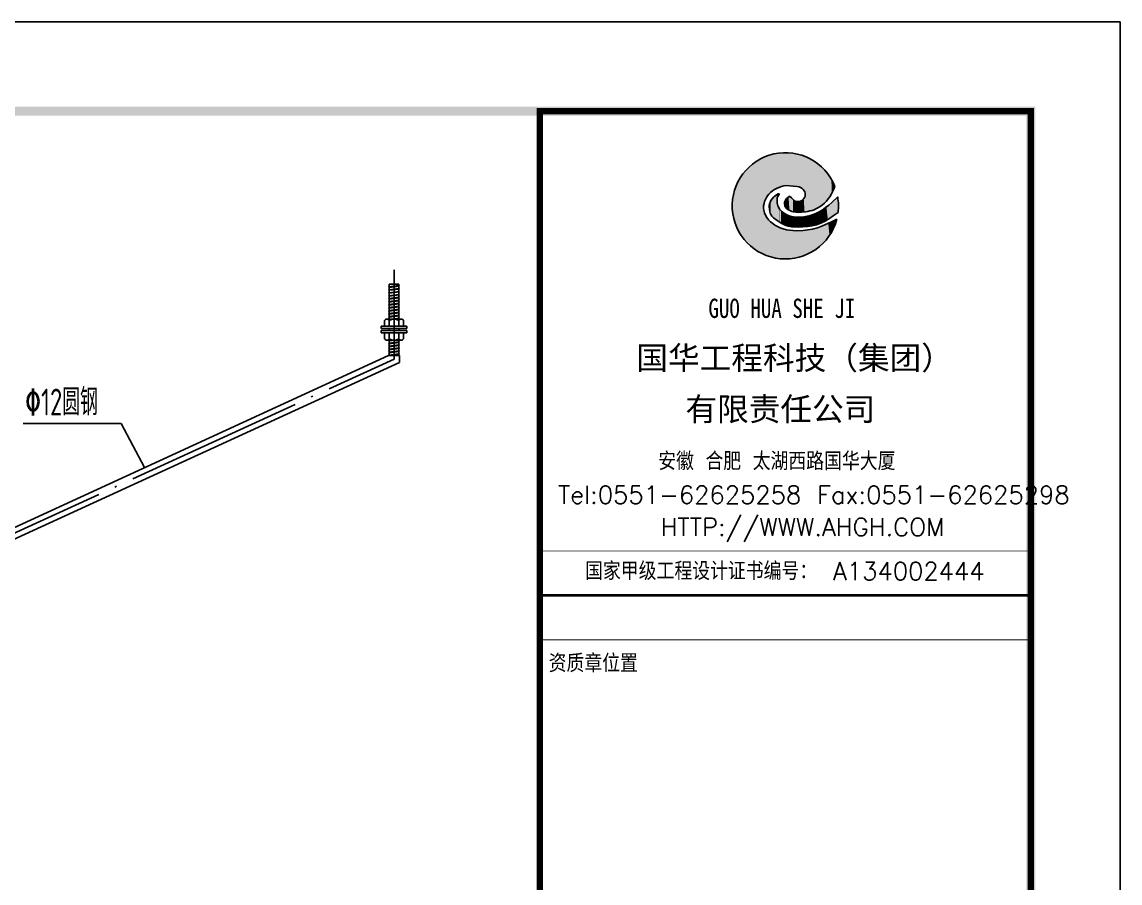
# Model space of a CAD drawing. Extents: x 9834882 to 10005569, y 1691670 to 2510806.
# Drawn here: x 9987114 to 10005569, y 1975445 to 1989920 of the extents above; entities that cross this region are included whole.
import ezdxf

# ---------------------------------------------------------------- set-up
doc = ezdxf.new("R2010")
doc.units = 0
doc.header["$LTSCALE"] = 1000
doc.header["$MEASUREMENT"] = 0
doc.linetypes.add('DOTE', pattern=[2.42, 2, -0.2, 0.02, -0.2])
doc.layers.get('0').update_dxf_attribs({"linetype": 'CONTINUOUS'})
for name, color, linetype in [('DOTE', 8, 'DOTE'), ('PP-PM-TK', 7, 'CONTINUOUS'), ('PUB_TEXT', 7, 'CONTINUOUS'), ('PUB_TITLE', 4, 'CONTINUOUS'), ('支撑', 4, 'CONTINUOUS'), ('标注文字', 3, 'CONTINUOUS')]:
    doc.layers.add(name, color=color, linetype=linetype)
doc.styles.add('-黑体', font='')
doc.styles.add('STYLE1', font='simhei.ttf', dxfattribs={"width": 0.8})
doc.styles.add('TQ', font='txt.shx', dxfattribs={"width": 0.8, "bigfont": 'hztxt.shx'})
doc.styles.add('TSSD_REIN', font='atssdeng.shx', dxfattribs={"width": 0.7, "bigfont": 'atssdchn.shx'})
doc.styles.get('-黑体').set_extended_font_data('SimSun')

# ---------------------------------------------------------------- blocks, each defined once
blk = doc.blocks.new('*U22')
at = {"layer": 'PP-PM-TK', "color": 1}
for points in [[(-434, 589), (-390, -619), (-390, 622)], [(-390, 622), (-310, -666), (-310, 662)], [(-390, -619), (-390, 622), (-310, -666)], [(-310, 662), (-302, -669), (-302, 667)], [(-310, -666), (-310, 662), (-302, -669)], [(-302, 667), (-300, 1), (-300, 667)], [(-300, 667), (-299, 9), (-299, 668)], [(-299, 668), (-289, 51), (-289, 673)], [(-289, 673), (-287, 62), (-287, 674)], [(-287, 674), (-274, 89), (-274, 680)], [(-274, 680), (-262, 115), (-262, 686)], [(-262, 686), (-255, 126), (-255, 688)], [(-262, 686), (-262, 115), (-262, 686)], [(-255, 688), (-231, 157), (-231, 695)], [(-231, 695), (-227, 163), (-227, 696)], [(-227, 696), (-222, 168), (-222, 697)], [(-222, 697), (-221, 168), (-221, 697)], [(-221, 697), (-215, 174), (-215, 699)], [(-215, 699), (-211, 177), (-211, 700)], [(-211, 700), (-202, 186), (-202, 703)], [(-202, 703), (-199, 188), (-199, 704)], [(-199, 704), (-185, 201), (-185, 708)], [(-185, 708), (-183, 203), (-183, 708)], [(-183, 708), (-179, 206), (-179, 709)], [(-179, 709), (-176, 208), (-176, 710)], [(-176, 710), (-175, 208), (-175, 710)], [(-175, 710), (-163, 216), (-163, 714)], [(-163, 714), (-142, 228), (-142, 719)], [(-142, 719), (-124, 239), (-124, 724)], [(-124, 724), (-123, 240), (-123, 724)], [(-123, 724), (-122, 240), (-122, 724)], [(-122, 724), (-114, 243), (-114, 725)], [(-114, 725), (-112, 244), (-112, 725)], [(-112, 725), (-112, 244), (-112, 725)], [(-112, 725), (-111, 244), (-111, 725)], [(-111, 725), (-110, 245), (-110, 725)], [(-110, 725), (-105, 247), (-105, 725)], [(-105, 725), (-102, 248), (-102, 726)], [(-102, 726), (-101, 249), (-101, 726)], [(-101, 726), (-95, 251), (-95, 726)], [(-95, 726), (-89, 254), (-89, 727)], [(-89, 727), (-85, 255), (-85, 727)], [(-85, 727), (-83, 256), (-83, 727)], [(-83, 727), (-79, 257), (-79, 727)], [(-79, 727), (-59, 265), (-59, 729)], [(-59, 729), (-54, 267), (-54, 729)], [(-54, 729), (-45, 270), (-45, 730)], [(-45, 730), (-34, 272), (-34, 731)], [(-34, 731), (-28, 273), (-28, 731)], [(-28, 731), (-19, 276), (-19, 732)], [(-19, 732), (-12, 276), (-12, 732)], [(-12, 732), (-10, 277), (-10, 732)], [(-10, 732), (-10, 277), (-10, 732)], [(-10, 732), (-9, 277), (-9, 732)], [(-9, 732), (-4, 277), (-4, 733)], [(-4, 733), (-3, 277), (-3, 733)], [(-3, 733), (2, 278), (2, 733)], [(2, 733), (7, 279), (7, 734)], [(7, 734), (16, 280), (16, 734)], [(16, 280), (16, 734), (18, 279)], [(16, 734), (18, 279), (18, 734)], [(18, 279), (18, 734), (21, 279)], [(21, 279), (21, 734), (28, 279)], [(28, 279), (28, 733), (30, 279)], [(30, 279), (30, 733), (40, 278)], [(40, 278), (40, 732), (44, 278)], [(44, 278), (44, 731), (58, 277)], [(58, 277), (58, 730), (69, 276)], [(69, 276), (69, 728), (70, 276)], [(70, 276), (70, 728), (84, 275)], [(84, 275), (84, 726), (85, 275)], [(85, 275), (85, 726), (108, 274)], [(108, 274), (108, 723), (108, 274)], [(108, 274), (108, 723), (108, 274)], [(108, 274), (108, 723), (109, 274)], [(109, 274), (109, 723), (112, 273)], [(112, 273), (112, 723), (135, 270)], [(135, 270), (135, 720), (147, 269)], [(147, 269), (147, 719), (152, 268)], [(152, 268), (152, 718), (152, 268)], [(152, 268), (152, 718), (159, 268)], [(159, 268), (159, 717), (160, 267)], [(160, 267), (160, 717), (164, 267)], [(164, 267), (164, 716), (171, 265)], [(171, 265), (171, 713), (179, 263)], [(179, 263), (179, 711), (185, 262)], [(185, 262), (185, 709), (191, 261)], [(191, 261), (191, 707), (207, 254)], [(207, 254), (207, 702), (209, 253)], [(209, 253), (209, 701), (217, 250)], [(217, 250), (217, 698), (225, 244)], [(225, 244), (225, 696), (243, 230)], [(243, 230), (243, 690), (246, 228)], [(246, 228), (246, 689), (248, 227)], [(248, 227), (248, 688), (249, 226)], [(249, 226), (249, 688), (255, 216)], [(255, 216), (255, 686), (266, 199)], [(266, 199), (266, 682), (270, 192)], [(270, 192), (270, 681), (276, 155)], [(-598, 427), (-540, -498), (-540, 493)], [(-540, 493), (-504, -531), (-504, 535)], [(-540, -498), (-540, 493), (-504, -531)], [(-504, 535), (-434, -593), (-434, 589)], [(-504, -531), (-504, 535), (-434, -593)], [(-434, -593), (-434, 589), (-390, -619)], [(-669, 303), (-627, -384), (-627, 377)], [(-627, 377), (-598, -422), (-598, 427)], [(-627, -384), (-627, 377), (-598, -422)], [(-598, -422), (-598, 427), (-540, -498)], [(-725, 92), (-715, -155), (-715, 168)], [(-715, 168), (-689, -255), (-689, 245)], [(-715, -155), (-715, 168), (-689, -255)], [(-689, 245), (-669, -296), (-669, 303)], [(-689, -255), (-689, 245), (-669, -296)], [(-669, -296), (-669, 303), (-627, -384)], [(-124, 151), (-123, -196), (-123, 152)], [(-123, 152), (-122, -196), (-122, 153)], [(-123, -196), (-123, 152), (-122, -196)], [(-122, 153), (-114, -202), (-114, 157)], [(-122, -196), (-122, 153), (-114, -202)], [(-114, 157), (-112, 107), (-112, 158)], [(-112, 158), (-111, 117), (-111, 159)], [(-112, 158), (-112, 108), (-112, 158)], [(-111, 159), (-110, 119), (-110, 159)], [(-110, 159), (-105, 131), (-105, 162)], [(-105, 162), (-102, 135), (-102, 164)], [(-102, 164), (-101, 137), (-101, 165)], [(-101, 165), (-95, 145), (-95, 166)], [(-95, 166), (-89, 151), (-89, 167)], [(270, 133), (276, -83), (276, 155)], [(-734, 26), (-725, -117), (-725, 92)], [(-725, -117), (-725, 92), (-715, -155)], [(-222, 3), (-221, -43), (-221, 4)], [(-221, 4), (-215, -82), (-215, 32)], [(-221, -43), (-221, 4), (-215, -82)], [(-215, 32), (-211, -92), (-211, 48)], [(-215, -82), (-215, 32), (-211, -92)], [(-211, 48), (-202, -118), (-202, 68)], [(-211, -92), (-211, 48), (-202, -118)], [(-202, 68), (-199, -122), (-199, 73)], [(-202, -118), (-202, 68), (-199, -122)], [(-199, 73), (-185, -143), (-185, 93)], [(-199, -122), (-199, 73), (-185, -143)], [(-185, 93), (-183, -145), (-183, 96)], [(-185, -143), (-185, 93), (-183, -145)], [(-183, 96), (-179, -149), (-179, 100)], [(-183, -145), (-183, 96), (-179, -149)], [(-179, 100), (-176, -152), (-176, 103)], [(-179, -149), (-179, 100), (-176, -152)], [(-176, 103), (-175, -153), (-175, 104)], [(-176, -152), (-176, 103), (-175, -153)], [(-175, 104), (-163, -165), (-163, 116)], [(-175, -153), (-175, 104), (-163, -165)], [(-163, 116), (-142, -181), (-142, 137)], [(-163, -165), (-163, 116), (-142, -181)], [(-142, 137), (-124, -195), (-124, 151)], [(-142, -181), (-142, 137), (-124, -195)], [(-124, -195), (-124, 151), (-123, -196)], [(-114, -202), (-114, 87), (-112, -204)], [(-112, -204), (-112, 45), (-112, -204)], [(-112, -204), (-112, 42), (-111, -204)], [(-111, -204), (-111, 38), (-110, -205)], [(-110, -205), (-110, 34), (-105, -208)], [(-105, -208), (-105, 12), (-102, -210)], [(-12, 25), (-10, 11), (-10, 47)], [(-10, 47), (-9, 4), (-9, 50)], [(-10, 11), (-10, 47), (-10, 10)], [(-10, 47), (-10, 10), (-10, 47)], [(-10, 10), (-10, 47), (-9, 4)], [(-9, 50), (-4, -7), (-4, 68)], [(-9, 4), (-9, 50), (-4, -7)], [(-4, 68), (-3, -8), (-3, 69)], [(-4, -7), (-4, 68), (-3, -8)], [(-3, 69), (2, -19), (2, 80)], [(-3, -8), (-3, 69), (2, -19)], [(2, 80), (7, -24), (7, 87)], [(2, -19), (2, 80), (7, -24)], [(7, 87), (16, -35), (16, 98)], [(7, -24), (7, 87), (16, -35)], [(16, 98), (18, -37), (18, 100)], [(16, -35), (16, 98), (18, -37)], [(18, 100), (21, -39), (21, 103)], [(18, -37), (18, 100), (21, -39)], [(21, 103), (28, -45), (28, 111)], [(21, -39), (21, 103), (28, -45)], [(28, 111), (30, -46), (30, 113)], [(28, -45), (28, 111), (30, -46)], [(30, 113), (40, -53), (40, 121)], [(30, -46), (30, 113), (40, -53)], [(40, 121), (44, -56), (44, 124)], [(40, -53), (40, 121), (44, -56)], [(44, 124), (58, -63), (58, 135)], [(44, -56), (44, 124), (58, -63)], [(58, -63), (58, 135), (69, -69)], [(69, -69), (69, 126), (70, -69)], [(70, -69), (70, 125), (84, -74)], [(84, -74), (84, 113), (85, -74)], [(85, -74), (85, 112), (108, -81)], [(108, -81), (108, 88), (108, -82)], [(108, -82), (108, 87), (108, -82)], [(108, -82), (108, 87), (109, -82)], [(109, -82), (109, 87), (112, -82)], [(112, -82), (112, 84), (135, -86)], [(135, -86), (135, 66), (147, -88)], [(147, -88), (147, 62), (152, -88)], [(152, -88), (152, 60), (152, -89)], [(152, -89), (152, 60), (159, -89)], [(159, -89), (159, 59), (160, -89)], [(160, -89), (160, 59), (164, -89)], [(164, -89), (164, 59), (171, -89)], [(171, 58), (179, -90), (179, 60)], [(171, -89), (171, 58), (179, -90)], [(179, 60), (185, -90), (185, 61)], [(179, -90), (179, 60), (185, -90)], [(185, 61), (191, -90), (191, 62)], [(191, 62), (207, -89), (207, 65)], [(207, 65), (209, -89), (209, 66)], [(209, 66), (217, -89), (217, 70)], [(217, 70), (225, -89), (225, 75)], [(225, 75), (243, -87), (243, 86)], [(243, 86), (246, -86), (246, 91)], [(246, 91), (248, -86), (248, 93)], [(248, 93), (249, -86), (249, 94)], [(249, 94), (255, -86), (255, 102)], [(255, 102), (266, -84), (266, 117)], [(266, 117), (270, -84), (270, 133)], [(569, -14), (588, -190), (588, 2)], [(588, 2), (593, -187), (593, 6)], [(593, 6), (610, -177), (610, 20)], [(610, 20), (616, -173), (616, 25)], [(616, 25), (618, -171), (618, 27)], [(618, 27), (637, -159), (637, 43)], [(637, 43), (643, -155), (643, 48)], [(643, 48), (653, -148), (653, 57)], [(653, 57), (662, -142), (662, 66)], [(662, 66), (664, -140), (664, 68)], [(664, 68), (683, -126), (683, 86)], [(683, 86), (711, -105), (711, 112)], [(711, 112), (724, -95), (724, 124)], [(-302, -669), (-302, -30), (-300, -669)], [(-300, -669), (-300, -43), (-299, -670)], [(-299, -670), (-299, -61), (-289, -673)], [(-289, -673), (-289, -97), (-287, -674)], [(-287, -674), (-287, -102), (-274, -679)], [(-274, -679), (-274, -130), (-262, -683)], [(-262, -683), (-262, -150), (-262, -683)], [(-262, -683), (-262, -150), (-255, -686)], [(-102, -210), (-102, -2), (-101, -212)], [(-101, -212), (-101, -5), (-95, -215)], [(-95, -215), (-95, -17), (-89, -219)], [(-89, -219), (-89, -28), (-85, -222)], [(-85, -222), (-85, -35), (-83, -223)], [(-83, -223), (-83, -39), (-79, -226)], [(-79, -226), (-79, -46), (-59, -239)], [(-59, -239), (-59, -68), (-54, -241)], [(-54, -241), (-54, -73), (-45, -246)], [(-45, -246), (-45, -83), (-34, -252)], [(-34, -252), (-34, -91), (-28, -254)], [(-28, -254), (-28, -95), (-19, -259)], [(-19, -259), (-19, -101), (-12, -263)], [(-12, -263), (-12, -106), (-10, -264)], [(-10, -264), (-10, -108), (-10, -264)], [(-10, -264), (-10, -108), (-9, -264)], [(-9, -264), (-9, -108), (-4, -267)], [(-4, -267), (-4, -111), (-3, -267)], [(-3, -267), (-3, -111), (2, -269)], [(2, -269), (2, -114), (7, -270)], [(7, -270), (7, -116), (16, -273)], [(16, -273), (16, -121), (18, -274)], [(18, -274), (18, -122), (21, -274)], [(21, -274), (21, -123), (28, -277)], [(28, -277), (28, -127), (30, -277)], [(30, -277), (30, -128), (40, -280)], [(40, -280), (40, -131), (44, -281)], [(44, -281), (44, -133), (58, -283)], [(58, -283), (58, -137), (69, -285)], [(69, -285), (69, -141), (70, -285)], [(70, -285), (70, -141), (84, -288)], [(84, -288), (84, -144), (85, -288)], [(85, -288), (85, -144), (108, -289)], [(108, -289), (108, -149), (108, -289)], [(108, -289), (108, -149), (108, -289)], [(108, -289), (108, -149), (109, -289)], [(109, -289), (109, -150), (112, -289)], [(112, -289), (112, -150), (135, -291)], [(255, -152), (266, -288), (266, -150)], [(266, -150), (270, -288), (270, -150)], [(270, -150), (276, -288), (276, -149)], [(276, -149), (283, -287), (283, -147)], [(283, -147), (296, -287), (296, -145)], [(296, -145), (302, -286), (302, -144)], [(302, -144), (307, -286), (307, -143)], [(307, -143), (311, -285), (311, -142)], [(311, -142), (341, -281), (341, -133)], [(341, -133), (369, -276), (369, -125)], [(369, -125), (375, -275), (375, -123)], [(375, -123), (377, -275), (377, -123)], [(377, -123), (383, -273), (383, -121)], [(383, -121), (397, -269), (397, -115)], [(397, -115), (421, -264), (421, -104)], [(421, -104), (431, -261), (431, -100)], [(431, -100), (444, -256), (444, -94)], [(444, -94), (450, -254), (450, -91)], [(450, -91), (460, -250), (460, -87)], [(460, -87), (483, -242), (483, -74)], [(483, -74), (492, -239), (492, -68)], [(492, -68), (509, -231), (509, -58)], [(492, -68), (492, -239), (492, -68)], [(509, -58), (512, -229), (512, -56)], [(512, -56), (513, -229), (513, -55)], [(513, -55), (530, -221), (530, -43)], [(530, -43), (542, -215), (542, -35)], [(542, -35), (552, -210), (552, -28)], [(552, -28), (555, -209), (555, -25)], [(555, -25), (569, -201), (569, -14)], [(-255, -686), (-255, -162), (-231, -694)], [(-231, -694), (-231, -192), (-227, -695)], [(-227, -695), (-227, -195), (-222, -697)], [(-222, -697), (-222, -201), (-221, -697)], [(-221, -697), (-221, -201), (-215, -699)], [(-215, -699), (-215, -207), (-211, -701)], [(-211, -701), (-211, -210), (-202, -704)], [(-202, -704), (-202, -219), (-199, -705)], [(-199, -705), (-199, -222), (-185, -710)], [(-185, -710), (-185, -235), (-183, -711)], [(-183, -711), (-183, -237), (-179, -712)], [(-179, -712), (-179, -241), (-176, -713)], [(-176, -713), (-176, -244), (-175, -713)], [(-175, -713), (-175, -244), (-163, -715)], [(-163, -715), (-163, -252), (-142, -718)], [(-142, -718), (-142, -265), (-124, -721)], [(-124, -721), (-124, -276), (-123, -721)], [(-123, -721), (-123, -277), (-122, -721)], [(-122, -721), (-122, -277), (-114, -722)], [(-114, -722), (-114, -282), (-112, -723)], [(-112, -723), (-112, -284), (-112, -723)], [(-112, -723), (-112, -284), (-111, -723)], [(-111, -723), (-111, -284), (-110, -723)], [(-110, -723), (-110, -285), (-105, -724)], [(-105, -724), (-105, -287), (-102, -724)], [(-102, -724), (-102, -288), (-101, -724)], [(-101, -724), (-101, -289), (-95, -725)], [(-95, -725), (-95, -291), (-89, -726)], [(-89, -726), (-89, -294), (-85, -727)], [(-85, -727), (-85, -295), (-83, -727)], [(-83, -727), (-83, -296), (-79, -727)], [(-79, -727), (-79, -298), (-59, -730)], [(135, -291), (135, -153), (147, -291)], [(147, -291), (147, -154), (152, -291)], [(152, -291), (152, -155), (152, -291)], [(152, -291), (152, -155), (159, -292)], [(159, -292), (159, -155), (160, -292)], [(160, -292), (160, -156), (164, -292)], [(164, -292), (164, -156), (171, -292)], [(171, -292), (171, -156), (179, -293)], [(207, -156), (209, -291), (209, -156)], [(209, -156), (217, -291), (217, -155)], [(217, -155), (225, -290), (225, -155)], [(225, -155), (243, -289), (243, -153)], [(243, -153), (246, -289), (246, -153)], [(246, -153), (248, -289), (248, -153)], [(248, -153), (249, -289), (249, -153)], [(249, -153), (255, -289), (255, -152)], [(431, -307), (444, -581), (444, -303)], [(444, -303), (450, -576), (450, -300)], [(450, -300), (460, -569), (460, -297)], [(460, -297), (483, -552), (483, -288)], [(483, -288), (492, -546), (492, -285)], [(492, -284), (509, -527), (509, -278)], [(492, -285), (492, -545), (492, -284)], [(509, -278), (512, -524), (512, -277)], [(512, -277), (513, -522), (513, -276)], [(513, -276), (530, -504), (530, -269)], [(530, -269), (542, -491), (542, -263)], [(542, -263), (552, -480), (552, -258)], [(552, -258), (555, -476), (555, -257)], [(555, -257), (569, -461), (569, -251)], [(569, -251), (588, -440), (588, -242)], [(588, -242), (593, -432), (593, -239)], [(593, -239), (610, -405), (610, -232)], [(610, -232), (616, -395), (616, -229)], [(616, -229), (618, -391), (618, -228)], [(618, -228), (637, -360), (637, -219)], [(637, -219), (643, -350), (643, -217)], [(643, -217), (653, -334), (653, -212)], [(653, -212), (662, -318), (662, -207)], [(662, -207), (664, -312), (664, -206)], [(664, -206), (683, -260), (683, -197)], [(683, -260), (683, -197), (711, -183)], [(-59, -730), (-59, -306), (-54, -731)], [(-54, -731), (-54, -308), (-45, -732)], [(-45, -732), (-45, -312), (-34, -734)], [(152, -344), (152, -716), (152, -344)], [(152, -344), (159, -714), (159, -344)], [(159, -344), (160, -714), (160, -344)], [(160, -344), (164, -713), (164, -344)], [(164, -344), (171, -711), (171, -344)], [(171, -344), (179, -709), (179, -343)], [(179, -343), (185, -707), (185, -343)], [(185, -343), (191, -706), (191, -343)], [(191, -343), (207, -702), (207, -342)], [(207, -342), (209, -701), (209, -342)], [(209, -342), (217, -699), (217, -342)], [(217, -342), (225, -697), (225, -341)], [(225, -341), (243, -693), (243, -340)], [(243, -340), (246, -692), (246, -340)], [(246, -340), (248, -692), (248, -340)], [(248, -340), (249, -691), (249, -340)], [(249, -340), (255, -688), (255, -339)], [(255, -339), (266, -683), (266, -338)], [(266, -338), (270, -681), (270, -338)], [(270, -338), (276, -678), (276, -337)], [(276, -337), (283, -675), (283, -337)], [(283, -337), (296, -669), (296, -335)], [(296, -335), (302, -666), (302, -335)], [(302, -335), (307, -664), (307, -334)], [(307, -334), (311, -662), (311, -334)], [(311, -334), (341, -648), (341, -328)], [(341, -328), (369, -634), (369, -323)], [(369, -323), (375, -631), (375, -322)], [(375, -322), (377, -631), (377, -322)], [(377, -322), (383, -626), (383, -320)], [(383, -320), (397, -616), (397, -316)], [(397, -316), (421, -598), (421, -309)], [(421, -309), (431, -591), (431, -307)]]:
    blk.add_solid(points, dxfattribs=at)
at = {"layer": 'PP-PM-TK', "color": 1, "extrusion": (0, 0, -1)}
for points in [[(302, -30), (302, 667), (300, 1)], [(300, 1), (300, 667), (299, 9)], [(299, 9), (299, 668), (289, 51)], [(289, 51), (289, 673), (287, 62)], [(287, 62), (287, 674), (274, 89)], [(274, 89), (274, 680), (262, 115)], [(262, 115), (262, 686), (262, 115)], [(262, 115), (262, 686), (255, 126)], [(255, 126), (255, 688), (231, 157)], [(231, 157), (231, 695), (227, 163)], [(227, 163), (227, 696), (222, 168)], [(222, 168), (222, 697), (221, 168)], [(221, 168), (221, 697), (215, 174)], [(215, 174), (215, 699), (211, 177)], [(211, 177), (211, 700), (202, 186)], [(202, 186), (202, 703), (199, 188)], [(199, 188), (199, 704), (185, 201)], [(185, 201), (185, 708), (183, 203)], [(183, 203), (183, 708), (179, 206)], [(179, 206), (179, 709), (176, 208)], [(176, 208), (176, 710), (175, 208)], [(175, 208), (175, 710), (163, 216)], [(163, 216), (163, 714), (142, 228)], [(142, 228), (142, 719), (124, 239)], [(124, 239), (124, 724), (123, 240)], [(123, 240), (123, 724), (122, 240)], [(122, 240), (122, 724), (114, 243)], [(114, 243), (114, 725), (112, 244)], [(112, 244), (112, 725), (112, 244)], [(112, 244), (112, 725), (111, 244)], [(111, 244), (111, 725), (110, 245)], [(110, 245), (110, 725), (105, 247)], [(105, 247), (105, 725), (102, 248)], [(102, 248), (102, 726), (101, 249)], [(101, 249), (101, 726), (95, 251)], [(95, 251), (95, 726), (89, 254)], [(89, 254), (89, 727), (85, 255)], [(85, 255), (85, 727), (83, 256)], [(83, 256), (83, 727), (79, 257)], [(79, 257), (79, 727), (59, 265)], [(59, 265), (59, 729), (54, 267)], [(54, 267), (54, 729), (45, 270)], [(45, 270), (45, 730), (34, 272)], [(34, 272), (34, 731), (28, 273)], [(28, 273), (28, 731), (19, 276)], [(19, 276), (19, 732), (12, 276)], [(12, 276), (12, 732), (10, 277)], [(10, 277), (10, 732), (10, 277)], [(10, 277), (10, 732), (9, 277)], [(9, 277), (9, 732), (4, 277)], [(4, 277), (4, 733), (3, 277)], [(3, 277), (3, 733), (-2, 278)], [(-2, 278), (-2, 733), (-7, 279)], [(-7, 279), (-7, 734), (-16, 280)], [(-18, 734), (-21, 279), (-21, 734)], [(-21, 734), (-28, 279), (-28, 733)], [(-28, 733), (-30, 279), (-30, 733)], [(-30, 733), (-40, 278), (-40, 732)], [(-40, 732), (-44, 278), (-44, 731)], [(-44, 731), (-58, 277), (-58, 730)], [(-58, 730), (-69, 276), (-69, 728)], [(-69, 728), (-70, 276), (-70, 728)], [(-70, 728), (-84, 275), (-84, 726)], [(-84, 726), (-85, 275), (-85, 726)], [(-85, 726), (-108, 274), (-108, 723)], [(-108, 723), (-108, 274), (-108, 723)], [(-108, 723), (-108, 274), (-108, 723)], [(-108, 723), (-109, 274), (-109, 723)], [(-109, 723), (-112, 273), (-112, 723)], [(-112, 723), (-135, 270), (-135, 720)], [(-135, 720), (-147, 269), (-147, 719)], [(-147, 719), (-152, 268), (-152, 718)], [(-152, 718), (-152, 268), (-152, 718)], [(-152, 718), (-159, 268), (-159, 717)], [(-159, 717), (-160, 267), (-160, 717)], [(-160, 717), (-164, 267), (-164, 716)], [(-164, 716), (-171, 265), (-171, 713)], [(-171, 713), (-179, 263), (-179, 711)], [(-179, 711), (-185, 262), (-185, 709)], [(-185, 709), (-191, 261), (-191, 707)], [(-191, 707), (-207, 254), (-207, 702)], [(-207, 702), (-209, 253), (-209, 701)], [(-209, 701), (-217, 250), (-217, 698)], [(-217, 698), (-225, 244), (-225, 696)], [(-225, 696), (-243, 230), (-243, 690)], [(-243, 690), (-246, 228), (-246, 689)], [(-246, 689), (-248, 227), (-248, 688)], [(-248, 688), (-249, 226), (-249, 688)], [(-249, 688), (-255, 216), (-255, 686)], [(-255, 686), (-266, 199), (-266, 682)], [(-266, 682), (-270, 192), (-270, 681)], [(-270, 681), (-276, 155), (-276, 679)], [(-276, -83), (-276, 679), (-283, -83)], [(-276, 679), (-283, -83), (-283, 677)], [(-283, -83), (-283, 677), (-296, -80)], [(-283, 677), (-296, -80), (-296, 672)], [(-296, -80), (-296, 672), (-302, -79)], [(-296, 672), (-302, -79), (-302, 669)], [(-302, -79), (-302, 669), (-307, -78)], [(-302, 669), (-307, -78), (-307, 666)], [(-307, -78), (-307, 666), (-311, -77)], [(-307, 666), (-311, -77), (-311, 664)], [(-311, -77), (-311, 664), (-341, -71)], [(-311, 664), (-341, -71), (-341, 647)], [(-341, -71), (-341, 647), (-369, -62)], [(-341, 647), (-369, -62), (-369, 631)], [(-369, -62), (-369, 631), (-375, -61)], [(-369, 631), (-375, -61), (-375, 628)], [(-375, -61), (-375, 628), (-377, -60)], [(-375, 628), (-377, -60), (-377, 627)], [(-377, -60), (-377, 627), (-383, -58)], [(-377, 627), (-383, -58), (-383, 623)], [(-383, -58), (-383, 623), (-397, -54)], [(-383, 623), (-397, -54), (-397, 616)], [(-397, -54), (-397, 616), (-421, -43)], [(-397, 616), (-421, -43), (-421, 602)], [(-421, -43), (-421, 602), (-431, -38)], [(-421, 602), (-431, -38), (-431, 594)], [(-431, -38), (-431, 594), (-444, -32)], [(-431, 594), (-444, -32), (-444, 582)], [(-444, -32), (-444, 582), (-450, -29)], [(-444, 582), (-450, -29), (-450, 577)], [(-450, -29), (-450, 577), (-460, -23)], [(-450, 577), (-460, -23), (-460, 568)], [(-460, -23), (-460, 568), (-483, -10)], [(-460, 568), (-483, -10), (-483, 549)], [(-483, -10), (-483, 549), (-492, -3)], [(-483, 549), (-492, -3), (-492, 541)], [(-492, -3), (-492, 541), (-492, -3)], [(-492, 541), (-492, -3), (-492, 541)], [(-492, -3), (-492, 541), (-509, 10)], [(-492, 541), (-509, 10), (-509, 527)], [(-509, 10), (-509, 527), (-512, 12)], [(-509, 527), (-512, 12), (-512, 524)], [(-512, 12), (-512, 524), (-513, 13)], [(-512, 524), (-513, 13), (-513, 523)], [(-513, 13), (-513, 523), (-530, 27)], [(-513, 523), (-530, 27), (-530, 509)], [(-530, 27), (-530, 509), (-542, 38)], [(-530, 509), (-542, 38), (-542, 493)], [(-542, 38), (-542, 493), (-552, 48)], [(-542, 493), (-552, 48), (-552, 481)], [(-552, 48), (-552, 481), (-555, 52)], [(-552, 481), (-555, 52), (-555, 476)], [(-555, 52), (-555, 476), (-569, 65)], [(-555, 476), (-569, 65), (-569, 460)], [(-569, 65), (-569, 460), (-588, 89)], [(-569, 460), (-588, 89), (-588, 435)], [(-588, 89), (-588, 435), (-593, 95)], [(-588, 435), (-593, 95), (-593, 429)], [(-593, 95), (-593, 429), (-610, 118)], [(-593, 429), (-610, 118), (-610, 408)], [(-610, 118), (-610, 408), (-616, 126)], [(-610, 408), (-616, 126), (-616, 400)], [(-616, 126), (-616, 400), (-618, 131)], [(-616, 400), (-618, 131), (-618, 397)], [(-618, 131), (-618, 397), (-637, 164)], [(-618, 397), (-637, 164), (-637, 361)], [(-637, 164), (-637, 361), (-643, 175)], [(-637, 361), (-643, 175), (-643, 349)], [(-643, 175), (-643, 349), (-653, 192)], [(-643, 349), (-653, 192), (-653, 330)], [(-653, 192), (-653, 330), (-662, 217)], [(-653, 330), (-662, 217), (-662, 311)], [(-662, 217), (-662, 311), (-664, 222)], [(-662, 311), (-664, 222), (-664, 307)], [(-664, 222), (-664, 307), (-683, 270)], [(114, 87), (114, 157), (112, 107)], [(112, 107), (112, 158), (112, 108)], [(112, 108), (112, 158), (111, 117)], [(111, 117), (111, 159), (110, 119)], [(110, 119), (110, 159), (105, 131)], [(105, 131), (105, 162), (102, 135)], [(102, 135), (102, 164), (101, 137)], [(101, 137), (101, 165), (95, 145)], [(95, 145), (95, 166), (89, 151)], [(89, 151), (89, 167), (85, 154)], [(89, 167), (85, 154), (85, 164)], [(85, 154), (85, 164), (83, 163)], [(114, 87), (112, -204), (112, 45)], [(112, 45), (112, -204), (112, 42)], [(112, 42), (111, -204), (111, 38)], [(111, 38), (110, -205), (110, 34)], [(110, 34), (105, -208), (105, 12)], [(105, 12), (102, -210), (102, -2)], [(-58, 135), (-69, -69), (-69, 126)], [(-69, 126), (-70, -69), (-70, 125)], [(-70, 125), (-84, -74), (-84, 113)], [(-84, 113), (-85, -74), (-85, 112)], [(-85, 112), (-108, -81), (-108, 88)], [(-108, 88), (-108, -82), (-108, 87)], [(-108, 87), (-108, -82), (-108, 87)], [(-108, 87), (-109, -82), (-109, 87)], [(-109, 87), (-112, -82), (-112, 84)], [(-112, 84), (-135, -86), (-135, 66)], [(-135, 66), (-147, -88), (-147, 62)], [(-147, 62), (-152, -88), (-152, 60)], [(-152, 60), (-152, -89), (-152, 60)], [(-152, 60), (-159, -89), (-159, 59)], [(-159, 59), (-160, -89), (-160, 59)], [(-160, 59), (-164, -89), (-164, 59)], [(-164, 59), (-171, -89), (-171, 58)], [(-185, -90), (-185, 61), (-191, -90)], [(-191, -90), (-191, 62), (-207, -89)], [(-207, -89), (-207, 65), (-209, -89)], [(-209, -89), (-209, 66), (-217, -89)], [(-217, -89), (-217, 70), (-225, -89)], [(-225, -89), (-225, 75), (-243, -87)], [(-243, -87), (-243, 86), (-246, -86)], [(-246, -86), (-246, 91), (-248, -86)], [(-248, -86), (-248, 93), (-249, -86)], [(-249, -86), (-249, 94), (-255, -86)], [(-255, -86), (-255, 102), (-266, -84)], [(-266, -84), (-266, 117), (-270, -84)], [(-270, -84), (-270, 133), (-276, -83)], [(-588, -190), (-588, 2), (-593, -187)], [(-593, -187), (-593, 6), (-610, -177)], [(-610, -177), (-610, 20), (-616, -173)], [(-616, -173), (-616, 25), (-618, -171)], [(-618, -171), (-618, 27), (-637, -159)], [(-637, -159), (-637, 43), (-643, -155)], [(-643, -155), (-643, 48), (-653, -148)], [(-653, -148), (-653, 57), (-662, -142)], [(-662, -142), (-662, 66), (-664, -140)], [(-664, -140), (-664, 68), (-683, -126)], [(-683, -126), (-683, 86), (-711, -105)], [(-711, -105), (-711, 112), (-724, -95)], [(-724, -95), (-724, 124), (-729, -91)], [(-724, 124), (-729, -91), (-729, 74)], [(-729, -91), (-729, 74), (-734, 17)], [(302, -30), (300, -669), (300, -43)], [(300, -43), (299, -670), (299, -61)], [(299, -61), (289, -673), (289, -97)], [(289, -97), (287, -674), (287, -102)], [(287, -102), (274, -679), (274, -130)], [(274, -130), (262, -683), (262, -150)], [(262, -150), (262, -683), (262, -150)], [(262, -150), (255, -686), (255, -162)], [(102, -2), (101, -212), (101, -5)], [(101, -5), (95, -215), (95, -17)], [(95, -17), (89, -219), (89, -28)], [(89, -28), (85, -222), (85, -35)], [(85, -35), (83, -223), (83, -39)], [(83, -39), (79, -226), (79, -46)], [(79, -46), (59, -239), (59, -68)], [(59, -68), (54, -241), (54, -73)], [(54, -73), (45, -246), (45, -83)], [(45, -83), (34, -252), (34, -91)], [(34, -91), (28, -254), (28, -95)], [(28, -95), (19, -259), (19, -101)], [(19, -101), (12, -263), (12, -106)], [(12, -106), (10, -264), (10, -108)], [(10, -108), (10, -264), (10, -108)], [(10, -108), (9, -264), (9, -108)], [(9, -108), (4, -267), (4, -111)], [(4, -111), (3, -267), (3, -111)], [(3, -111), (-2, -269), (-2, -114)], [(-2, -114), (-7, -270), (-7, -116)], [(-7, -116), (-16, -273), (-16, -121)], [(-16, -121), (-18, -274), (-18, -122)], [(-18, -122), (-21, -274), (-21, -123)], [(-21, -123), (-28, -277), (-28, -127)], [(-28, -127), (-30, -277), (-30, -128)], [(-30, -128), (-40, -280), (-40, -131)], [(-40, -131), (-44, -281), (-44, -133)], [(-44, -133), (-58, -283), (-58, -137)], [(-58, -137), (-69, -285), (-69, -141)], [(-69, -141), (-70, -285), (-70, -141)], [(-70, -141), (-84, -288), (-84, -144)], [(-84, -144), (-85, -288), (-85, -144)], [(-85, -144), (-108, -289), (-108, -149)], [(-108, -149), (-108, -289), (-108, -149)], [(-108, -149), (-108, -289), (-108, -149)], [(-108, -149), (-109, -289), (-109, -150)], [(-109, -150), (-112, -289), (-112, -150)], [(-112, -150), (-135, -291), (-135, -153)], [(-266, -288), (-266, -150), (-270, -288)], [(-270, -288), (-270, -150), (-276, -288)], [(-276, -288), (-276, -149), (-283, -287)], [(-283, -287), (-283, -147), (-296, -287)], [(-296, -287), (-296, -145), (-302, -286)], [(-302, -286), (-302, -144), (-307, -286)], [(-307, -286), (-307, -143), (-311, -285)], [(-311, -285), (-311, -142), (-341, -281)], [(-341, -281), (-341, -133), (-369, -276)], [(-369, -276), (-369, -125), (-375, -275)], [(-375, -275), (-375, -123), (-377, -275)], [(-377, -275), (-377, -123), (-383, -273)], [(-383, -273), (-383, -121), (-397, -269)], [(-397, -269), (-397, -115), (-421, -264)], [(-421, -264), (-421, -104), (-431, -261)], [(-431, -261), (-431, -100), (-444, -256)], [(-444, -256), (-444, -94), (-450, -254)], [(-450, -254), (-450, -91), (-460, -250)], [(-460, -250), (-460, -87), (-483, -242)], [(-483, -242), (-483, -74), (-492, -239)], [(-492, -239), (-492, -68), (-492, -239)], [(-492, -239), (-492, -68), (-509, -231)], [(-509, -231), (-509, -58), (-512, -229)], [(-512, -229), (-512, -56), (-513, -229)], [(-513, -229), (-513, -55), (-530, -221)], [(-530, -221), (-530, -43), (-542, -215)], [(-542, -215), (-542, -35), (-552, -210)], [(-552, -210), (-552, -28), (-555, -209)], [(-555, -209), (-555, -25), (-569, -201)], [(-569, -201), (-569, -14), (-588, -190)], [(255, -162), (231, -694), (231, -192)], [(231, -192), (227, -695), (227, -195)], [(227, -195), (222, -697), (222, -201)], [(222, -201), (221, -697), (221, -201)], [(221, -201), (215, -699), (215, -207)], [(215, -207), (211, -701), (211, -210)], [(211, -210), (202, -704), (202, -219)], [(202, -219), (199, -705), (199, -222)], [(199, -222), (185, -710), (185, -235)], [(185, -235), (183, -711), (183, -237)], [(183, -237), (179, -712), (179, -241)], [(179, -241), (176, -713), (176, -244)], [(176, -244), (175, -713), (175, -244)], [(175, -244), (163, -715), (163, -252)], [(163, -252), (142, -718), (142, -265)], [(142, -265), (124, -721), (124, -276)], [(124, -276), (123, -721), (123, -277)], [(123, -277), (122, -721), (122, -277)], [(122, -277), (114, -722), (114, -282)], [(114, -282), (112, -723), (112, -284)], [(112, -284), (112, -723), (112, -284)], [(112, -284), (111, -723), (111, -284)], [(111, -284), (110, -723), (110, -285)], [(110, -285), (105, -724), (105, -287)], [(105, -287), (102, -724), (102, -288)], [(102, -288), (101, -724), (101, -289)], [(101, -289), (95, -725), (95, -291)], [(95, -291), (89, -726), (89, -294)], [(89, -294), (85, -727), (85, -295)], [(85, -295), (83, -727), (83, -296)], [(83, -296), (79, -727), (79, -298)], [(79, -298), (59, -730), (59, -306)], [(-135, -153), (-147, -291), (-147, -154)], [(-147, -154), (-152, -291), (-152, -155)], [(-152, -155), (-152, -291), (-152, -155)], [(-152, -155), (-159, -292), (-159, -155)], [(-159, -155), (-160, -292), (-160, -156)], [(-160, -156), (-164, -292), (-164, -156)], [(-164, -156), (-171, -292), (-171, -156)], [(-171, -156), (-179, -293), (-179, -156)], [(-179, -293), (-179, -156), (-185, -292)], [(-179, -156), (-185, -292), (-185, -156)], [(-185, -292), (-185, -156), (-191, -292)], [(-185, -156), (-191, -292), (-191, -156)], [(-191, -292), (-191, -156), (-207, -291)], [(-191, -156), (-207, -291), (-207, -156)], [(-207, -291), (-207, -156), (-209, -291)], [(-209, -291), (-209, -156), (-217, -291)], [(-217, -291), (-217, -155), (-225, -290)], [(-225, -290), (-225, -155), (-243, -289)], [(-243, -289), (-243, -153), (-246, -289)], [(-246, -289), (-246, -153), (-248, -289)], [(-248, -289), (-248, -153), (-249, -289)], [(-249, -289), (-249, -153), (-255, -289)], [(-255, -289), (-255, -152), (-266, -288)], [(-444, -581), (-444, -303), (-450, -576)], [(-450, -576), (-450, -300), (-460, -569)], [(-460, -569), (-460, -297), (-483, -552)], [(-483, -552), (-483, -288), (-492, -546)], [(-492, -545), (-492, -284), (-509, -527)], [(-492, -546), (-492, -285), (-492, -545)], [(-509, -527), (-509, -278), (-512, -524)], [(-512, -524), (-512, -277), (-513, -522)], [(-513, -522), (-513, -276), (-530, -504)], [(-530, -504), (-530, -269), (-542, -491)], [(-542, -491), (-542, -263), (-552, -480)], [(-552, -480), (-552, -258), (-555, -476)], [(-555, -476), (-555, -257), (-569, -461)], [(-569, -461), (-569, -251), (-588, -440)], [(-588, -440), (-588, -242), (-593, -432)], [(-593, -432), (-593, -239), (-610, -405)], [(-610, -405), (-610, -232), (-616, -395)], [(-616, -395), (-616, -229), (-618, -391)], [(-618, -391), (-618, -228), (-637, -360)], [(-637, -360), (-637, -219), (-643, -350)], [(-643, -350), (-643, -217), (-653, -334)], [(-653, -334), (-653, -212), (-662, -318)], [(-662, -318), (-662, -207), (-664, -312)], [(-664, -312), (-664, -206), (-683, -260)], [(59, -306), (54, -731), (54, -308)], [(54, -308), (45, -732), (45, -312)], [(45, -312), (34, -734), (34, -316)], [(34, -734), (34, -316), (28, -734)], [(34, -316), (28, -734), (28, -319)], [(28, -734), (28, -319), (19, -733)], [(28, -319), (19, -733), (19, -321)], [(19, -733), (19, -321), (12, -733)], [(19, -321), (12, -733), (12, -322)], [(12, -733), (12, -322), (10, -733)], [(12, -322), (10, -733), (10, -323)], [(10, -733), (10, -323), (10, -733)], [(10, -323), (10, -733), (10, -323)], [(10, -733), (10, -323), (9, -733)], [(10, -323), (9, -733), (9, -323)], [(9, -733), (9, -323), (4, -732)], [(9, -323), (4, -732), (4, -324)], [(4, -732), (4, -324), (3, -732)], [(4, -324), (3, -732), (3, -324)], [(3, -732), (3, -324), (-2, -732)], [(3, -324), (-2, -732), (-2, -326)], [(-2, -732), (-2, -326), (-7, -732)], [(-2, -326), (-7, -732), (-7, -327)], [(-7, -732), (-7, -327), (-16, -731)], [(-7, -327), (-16, -731), (-16, -329)], [(-16, -731), (-16, -329), (-18, -731)], [(-16, -329), (-18, -731), (-18, -329)], [(-18, -731), (-18, -329), (-21, -731)], [(-18, -329), (-21, -731), (-21, -330)], [(-21, -731), (-21, -330), (-28, -731)], [(-21, -330), (-28, -731), (-28, -332)], [(-28, -731), (-28, -332), (-30, -731)], [(-28, -332), (-30, -731), (-30, -332)], [(-30, -731), (-30, -332), (-40, -730)], [(-30, -332), (-40, -730), (-40, -334)], [(-40, -730), (-40, -334), (-44, -730)], [(-40, -334), (-44, -730), (-44, -335)], [(-44, -730), (-44, -335), (-58, -729)], [(-44, -335), (-58, -729), (-58, -338)], [(-58, -729), (-58, -338), (-69, -729)], [(-58, -338), (-69, -729), (-69, -339)], [(-69, -729), (-69, -339), (-70, -729)], [(-69, -339), (-70, -729), (-70, -339)], [(-70, -729), (-70, -339), (-84, -728)], [(-70, -339), (-84, -728), (-84, -340)], [(-84, -728), (-84, -340), (-85, -728)], [(-84, -340), (-85, -728), (-85, -340)], [(-85, -728), (-85, -340), (-108, -727)], [(-85, -340), (-108, -727), (-108, -342)], [(-108, -727), (-108, -342), (-108, -727)], [(-108, -342), (-108, -727), (-108, -342)], [(-108, -727), (-108, -342), (-108, -727)], [(-108, -342), (-108, -727), (-108, -342)], [(-108, -727), (-108, -342), (-109, -727)], [(-108, -342), (-109, -727), (-109, -342)], [(-109, -727), (-109, -342), (-112, -726)], [(-109, -342), (-112, -726), (-112, -342)], [(-112, -726), (-112, -342), (-135, -720)], [(-112, -342), (-135, -720), (-135, -343)], [(-135, -720), (-135, -343), (-147, -717)], [(-135, -343), (-147, -717), (-147, -344)], [(-147, -717), (-147, -344), (-152, -716)], [(-147, -344), (-152, -716), (-152, -344)], [(-152, -716), (-152, -344), (-152, -716)], [(-152, -716), (-152, -344), (-159, -714)], [(-159, -714), (-159, -344), (-160, -714)], [(-160, -714), (-160, -344), (-164, -713)], [(-164, -713), (-164, -344), (-171, -711)], [(-171, -711), (-171, -344), (-179, -709)], [(-179, -709), (-179, -343), (-185, -707)], [(-185, -707), (-185, -343), (-191, -706)], [(-191, -706), (-191, -343), (-207, -702)], [(-207, -702), (-207, -342), (-209, -701)], [(-209, -701), (-209, -342), (-217, -699)], [(-217, -699), (-217, -342), (-225, -697)], [(-225, -697), (-225, -341), (-243, -693)], [(-243, -693), (-243, -340), (-246, -692)], [(-246, -692), (-246, -340), (-248, -692)], [(-248, -692), (-248, -340), (-249, -691)], [(-249, -691), (-249, -340), (-255, -688)], [(-255, -688), (-255, -339), (-266, -683)], [(-266, -683), (-266, -338), (-270, -681)], [(-270, -681), (-270, -338), (-276, -678)], [(-276, -678), (-276, -337), (-283, -675)], [(-283, -675), (-283, -337), (-296, -669)], [(-296, -669), (-296, -335), (-302, -666)], [(-302, -666), (-302, -335), (-307, -664)], [(-307, -664), (-307, -334), (-311, -662)], [(-311, -662), (-311, -334), (-341, -648)], [(-341, -648), (-341, -328), (-369, -634)], [(-369, -634), (-369, -323), (-375, -631)], [(-375, -631), (-375, -322), (-377, -631)], [(-377, -631), (-377, -322), (-383, -626)], [(-383, -626), (-383, -320), (-397, -616)], [(-397, -616), (-397, -316), (-421, -598)], [(-421, -598), (-421, -309), (-431, -591)], [(-431, -591), (-431, -307), (-444, -581)]]:
    blk.add_solid(points, dxfattribs=at)
blk = doc.blocks.new('70406170226736')
at = {"layer": 'PP-PM-TK', "color": 1}
for points in [[(58, 135), (84, 113), (108, 87), (121, 75), (135, 66), (152, 60), (171, 58), (190, 60), (209, 66), (227, 74), (243, 86), (256, 101), (266, 117), (273, 135), (276, 155), (275, 174), (270, 192), (261, 210), (249, 226), (234, 239), (217, 250), (191, 261), (164, 267), (108, 274), (62, 278), (16, 280), (-19, 276), (-54, 267), (-89, 255), (-122, 240), (-151, 224), (-179, 206), (-204, 186), (-227, 163), (-246, 140), (-262, 115), (-276, 89), (-287, 62), (-295, 32), (-300, 1), (-302, -30), (-299, -61), (-289, -97), (-274, -130), (-255, -162), (-231, -192), (-204, -219), (-175, -244), (-144, -266), (-110, -285), (-70, -304), (-28, -319), (14, -330), (58, -338), (105, -343), (152, -344), (246, -340), (311, -334), (375, -322), (444, -303), (512, -277), (637, -219), (711, -183)], [(724, 124), (643, 48), (600, 10), (555, -25), (509, -58), (460, -87), (422, -105), (383, -121), (343, -134), (302, -144), (255, -152), (207, -156), (159, -155), (112, -150), (69, -141), (28, -127), (-10, -108), (-45, -83), (-63, -65), (-79, -46), (-92, -24), (-102, -2), (-109, 20), (-112, 42), (-114, 87), (-114, 102), (-111, 117), (-105, 131), (-95, 145), (-85, 154), (-82, 159), (-83, 163), (-89, 167), (-95, 167), (-101, 165), (-123, 152), (-142, 137), (-163, 118), (-183, 96), (-199, 73), (-211, 48), (-218, 26), (-222, 3), (-223, -20), (-221, -43), (-215, -82), (-209, -101), (-202, -118), (-185, -143), (-163, -165), (-112, -204), (-59, -239), (-32, -254), (-3, -267), (40, -280), (85, -288), (132, -292), (179, -293), (243, -291), (307, -286), (369, -276), (431, -261), (492, -239), (552, -210), (610, -177), (664, -140), (729, -91)], [(58, 135), (30, 113), (17, 101), (7, 87), (-4, 68), (-10, 47), (-12, 25), (-9, 4), (-5, -8), (2, -19), (11, -30), (21, -39), (44, -56), (70, -69), (89, -76), (108, -82), (147, -88), (185, -90), (225, -89), (283, -83), (312, -78), (341, -71), (369, -63), (397, -54), (424, -42), (450, -29), (483, -10), (513, 13), (542, 38), (569, 65), (593, 95), (616, 126), (635, 159), (653, 192), (669, 231), (683, 270)]]:
    blk.add_lwpolyline(points, dxfattribs=at)
for start, end in [(21.5384, 345.5567), (352.8544, 9.7328)]:
    blk.add_arc((0, 0), 735, start, end, dxfattribs=at)
blk.add_blockref('*U22', (0, 0), dxfattribs=at)
blk = doc.blocks.new('A2 TK 2019')
at = {"layer": 'PP-PM-TK', "color": 4, "const_width": 70}
blk.add_lwpolyline([(7035935, 2015184), (7041435, 2015184), (7041435, 1975184), (7035935, 1975184)], close=True, dxfattribs=at)
at = {"layer": 'PP-PM-TK', "color": 4}
for points, const_width in [([(7035935, 2010255), (7041435, 2010255)], 10), ([(7035935, 2009758), (7041435, 2009758)], 28), ([(7035935, 2009260), (7041435, 2009260)], 10)]:
    blk.add_lwpolyline(points, dxfattribs=dict(at, const_width=const_width))
at = {"xscale": 0.8099999995902181, "yscale": 0.8100000000558794, "zscale": 0.8100000000558794}
blk.add_blockref('70406170226736', (7038685, 2014123), dxfattribs=at)
at = {"layer": 'PUB_TEXT', "color": 2, "style": 'STYLE1', "width": 0.8}
blk.add_text('GUO HUA SHE JI', height=216, dxfattribs=at).set_placement((7037823, 2012867))
at = {"layer": 'PUB_TEXT', "color": 2}
for s, height, style, p in [('国华工程科技（集团）', 260, '-黑体', (7037016, 2012289)), ('有限责任公司', 260, '-黑体', (7037566, 2011715)), ('安徽', 200, 'TQ', (7037261, 2011161)), ('合肥', 200, 'TQ', (7037790, 2011161)), ('太湖西路国华大厦', 200, 'TQ', (7038319, 2011161)), ('Tel:0551-62625258 Fax:0551-62625298', 200, 'TQ', (7036138, 2010785)), ('HTTP://WWW.AHGH.COM', 200, 'TQ', (7037288, 2010424)), ('国家甲级工程设计证书编号： A134002444', 200, 'TQ', (7036442, 2009930)), ('资质章位置', 200, 'TQ', (7036033, 2008897))]:
    blk.add_text(s, height=height, dxfattribs=dict(at, style=style)).set_placement(p)

msp = doc.modelspace()

# ---------------------------------------------------------------- linework, layer by layer
at = {"layer": 'DOTE', "color": 8, "linetype": 'DOTE', "ltscale": 1.5}
for p in [(9993366.5, 1985754.7), (9985676.6, 1980726.4)]:
    msp.add_line(p, (9993366.5, 1984253.9), dxfattribs=at)
at = {"layer": 'PUB_TITLE'}
msp.add_lwpolyline([(9894118.7, 1926919.7), (10005568.7, 1926919.7), (10005568.7, 1989919.7), (9894118.7, 1989919.7)], close=True, dxfattribs=at)
at = {"layer": 'PUB_TITLE', "const_width": 150}
msp.add_lwpolyline([(9897868.7, 1928419.7), (10004068.7, 1928419.7), (10004068.7, 1988419.7), (9897868.7, 1988419.7)], close=True, dxfattribs=at)
at = {"layer": '支撑', "linetype": 'Continuous'}
for p, q in [((9993276.4, 1985462.3), (9993456.5, 1985487.3)), ((9993286.5, 1985468.7), (9993276.4, 1985462.3)), ((9993286.5, 1985458.6), (9993276.4, 1985462.3)), ((9993276.4, 1985412.3), (9993456.5, 1985437.3)), ((9993286.5, 1985418.7), (9993276.4, 1985412.3)), ((9993286.5, 1985408.6), (9993276.4, 1985412.3)), ((9993286.5, 1984926.5), (9993286.5, 1985512.3)), ((9993286.5, 1985512.3), (9993446.5, 1985512.3)), ((9993286.5, 1985468.7), (9993446.5, 1985491)), ((9993286.5, 1985458.6), (9993446.5, 1985480.9)), ((9993286.5, 1985418.7), (9993446.5, 1985440.9)), ((9993286.5, 1985408.6), (9993446.5, 1985430.8)), ((9993286.5, 1985368.7), (9993446.5, 1985390.9)), ((9993446.5, 1984926.5), (9993446.5, 1985512.3)), ((9993456.5, 1985487.3), (9993446.5, 1985491)), ((9993446.5, 1985480.9), (9993456.5, 1985487.3)), ((9993456.5, 1985437.3), (9993446.5, 1985440.9)), ((9993446.5, 1985430.8), (9993456.5, 1985437.3)), ((9993456.5, 1985387.3), (9993446.5, 1985390.9)), ((9993276.4, 1985362.2), (9993456.5, 1985387.3)), ((9993286.5, 1985368.7), (9993276.4, 1985362.2)), ((9993286.5, 1985358.6), (9993276.4, 1985362.2)), ((9993276.4, 1985312.2), (9993456.5, 1985337.2)), ((9993286.5, 1985318.7), (9993276.4, 1985312.2)), ((9993286.5, 1985308.6), (9993276.4, 1985312.2)), ((9993276.4, 1985262.2), (9993456.5, 1985287.2)), ((9993286.5, 1985268.6), (9993276.4, 1985262.2)), ((9993286.5, 1985258.5), (9993276.4, 1985262.2)), ((9993276.4, 1985212.2), (9993456.5, 1985237.2)), ((9993286.5, 1985218.6), (9993276.4, 1985212.2)), ((9993286.5, 1985208.5), (9993276.4, 1985212.2)), ((9993286.5, 1985358.6), (9993446.5, 1985380.8)), ((9993286.5, 1985318.7), (9993446.5, 1985340.9)), ((9993286.5, 1985308.6), (9993446.5, 1985330.8)), ((9993286.5, 1985268.6), (9993446.5, 1985290.9)), ((9993286.5, 1985258.5), (9993446.5, 1985280.8)), ((9993286.5, 1985218.6), (9993446.5, 1985240.8)), ((9993286.5, 1985208.5), (9993446.5, 1985230.7)), ((9993446.5, 1985380.8), (9993456.5, 1985387.3)), ((9993456.5, 1985337.2), (9993446.5, 1985340.9)), ((9993446.5, 1985330.8), (9993456.5, 1985337.2)), ((9993456.5, 1985287.2), (9993446.5, 1985290.9)), ((9993446.5, 1985280.8), (9993456.5, 1985287.2)), ((9993456.5, 1985237.2), (9993446.5, 1985240.8)), ((9993446.5, 1985230.7), (9993456.5, 1985237.2)), ((9993276.4, 1985162.1), (9993456.5, 1985187.1)), ((9993286.5, 1985168.6), (9993276.4, 1985162.1)), ((9993286.5, 1985158.5), (9993276.4, 1985162.1)), ((9993276.4, 1985112.1), (9993456.5, 1985137.1)), ((9993286.5, 1985118.5), (9993276.4, 1985112.1)), ((9993286.5, 1985108.4), (9993276.4, 1985112.1)), ((9993276.4, 1985062.1), (9993456.5, 1985087.1)), ((9993286.5, 1985068.5), (9993276.4, 1985062.1)), ((9993286.5, 1985058.4), (9993276.4, 1985062.1)), ((9993276.4, 1985012.1), (9993456.5, 1985037.1)), ((9993286.5, 1985168.6), (9993446.5, 1985190.8)), ((9993286.5, 1985158.5), (9993446.5, 1985180.7)), ((9993286.5, 1985118.5), (9993446.5, 1985140.8)), ((9993286.5, 1985108.4), (9993446.5, 1985130.7)), ((9993286.5, 1985068.5), (9993446.5, 1985090.8)), ((9993286.5, 1985058.4), (9993446.5, 1985080.7)), ((9993286.5, 1985018.5), (9993446.5, 1985040.7)), ((9993286.5, 1985008.4), (9993446.5, 1985030.6)), ((9993456.5, 1985187.1), (9993446.5, 1985190.8)), ((9993446.5, 1985180.7), (9993456.5, 1985187.1)), ((9993456.5, 1985137.1), (9993446.5, 1985140.8)), ((9993446.5, 1985130.7), (9993456.5, 1985137.1)), ((9993456.5, 1985087.1), (9993446.5, 1985090.8)), ((9993446.5, 1985080.7), (9993456.5, 1985087.1)), ((9993456.5, 1985037.1), (9993446.5, 1985040.7)), ((9993446.5, 1985030.6), (9993456.5, 1985037.1)), ((9993208.3, 1984806.4), (9993208.3, 1984902.5)), ((9993485.2, 1984926.5), (9993247.8, 1984926.5)), ((9993286.5, 1985018.5), (9993276.4, 1985012.1)), ((9993286.5, 1985008.4), (9993276.4, 1985012.1)), ((9993276.4, 1984962), (9993456.5, 1984987)), ((9993286.5, 1984968.5), (9993276.4, 1984962)), ((9993286.5, 1984958.4), (9993276.4, 1984962)), ((9993286.5, 1984968.5), (9993446.5, 1984990.7)), ((9993286.5, 1984958.4), (9993446.5, 1984980.6)), ((9993287.4, 1984806.4), (9993287.4, 1984902.5)), ((9993344.5, 1984926.5), (9993446.5, 1984940.7)), ((9993380.9, 1984926.5), (9993456.5, 1984937)), ((9993417.3, 1984926.5), (9993446.5, 1984930.6)), ((9993445.6, 1984806.4), (9993445.6, 1984902.5)), ((9993456.5, 1984987), (9993446.5, 1984990.7)), ((9993446.5, 1984980.6), (9993456.5, 1984987)), ((9993456.5, 1984937), (9993446.5, 1984940.7)), ((9993446.5, 1984930.6), (9993456.5, 1984937)), ((9993524.7, 1984806.4), (9993524.7, 1984902.5)), ((9993148.2, 1984806.4), (9993148.2, 1984766.4)), ((9993584.8, 1984806.4), (9993148.2, 1984806.4)), ((9993148.2, 1984766.4), (9993584.8, 1984766.4)), ((9993148.2, 1984731.9), (9993584.8, 1984731.9)), ((9993148.2, 1984691.9), (9993148.2, 1984731.9)), ((9993584.8, 1984691.9), (9993148.2, 1984691.9)), ((9993208.3, 1984691.9), (9993208.3, 1984595.8)), ((9993286.5, 1984731.9), (9993286.5, 1984766.4)), ((9993287.4, 1984691.9), (9993287.4, 1984595.8)), ((9993445.6, 1984691.9), (9993445.6, 1984595.8)), ((9993446.5, 1984731.9), (9993446.5, 1984766.4)), ((9993524.7, 1984691.9), (9993524.7, 1984595.8)), ((9993584.8, 1984766.4), (9993584.8, 1984806.4)), ((9993584.8, 1984731.9), (9993584.8, 1984691.9)), ((9993485.2, 1984571.8), (9993247.8, 1984571.8)), ((9993276.4, 1984561.8), (9993348.5, 1984571.8)), ((9993286.5, 1984568.2), (9993276.4, 1984561.8)), ((9993286.5, 1984558.1), (9993276.4, 1984561.8)), ((9993276.4, 1984511.8), (9993456.5, 1984536.8)), ((9993286.5, 1984518.2), (9993276.4, 1984511.8)), ((9993286.5, 1984508.1), (9993276.4, 1984511.8)), ((9993276.4, 1984461.8), (9993456.5, 1984486.8)), ((9993286.5, 1984468.2), (9993276.4, 1984461.8)), ((9993286.5, 1984568.2), (9993312.1, 1984571.8)), ((9993286.5, 1984558.1), (9993384.9, 1984571.8)), ((9993286.5, 1984311.7), (9993286.5, 1984571.8)), ((9993286.5, 1984518.2), (9993446.5, 1984540.5)), ((9993286.5, 1984508.1), (9993446.5, 1984530.4)), ((9993286.5, 1984468.2), (9993446.5, 1984490.4)), ((9993286.5, 1984458.1), (9993446.5, 1984480.3)), ((9993446.5, 1984311.7), (9993446.5, 1984571.8)), ((9993456.5, 1984536.8), (9993446.5, 1984540.5)), ((9993446.5, 1984530.4), (9993456.5, 1984536.8)), ((9993456.5, 1984486.8), (9993446.5, 1984490.4)), ((9993446.5, 1984480.3), (9993456.5, 1984486.8)), ((9985586.5, 1980784.2), (9993276.4, 1984311.7)), ((9993286.5, 1984458.1), (9993276.4, 1984461.8)), ((9993276.4, 1984411.7), (9993456.5, 1984436.7)), ((9993286.5, 1984418.2), (9993276.4, 1984411.7)), ((9993286.5, 1984408.1), (9993276.4, 1984411.7)), ((9993276.4, 1984361.7), (9993456.5, 1984386.7)), ((9993286.5, 1984368.1), (9993276.4, 1984361.7)), ((9993286.5, 1984358), (9993276.4, 1984361.7)), ((9993276.4, 1984311.7), (9993456.5, 1984311.7)), ((9993286.5, 1984418.2), (9993446.5, 1984440.4)), ((9993286.5, 1984408.1), (9993446.5, 1984430.3)), ((9993286.5, 1984368.1), (9993446.5, 1984390.4)), ((9993286.5, 1984358), (9993446.5, 1984380.3)), ((9993286.5, 1984318.1), (9993446.5, 1984340.3)), ((9993286.5, 1984313.1), (9993456.5, 1984336.7)), ((9993312.8, 1984311.7), (9993446.5, 1984330.2)), ((9993456.5, 1984436.7), (9993446.5, 1984440.4)), ((9993446.5, 1984430.3), (9993456.5, 1984436.7)), ((9993456.5, 1984386.7), (9993446.5, 1984390.4)), ((9993446.5, 1984380.3), (9993456.5, 1984386.7)), ((9993456.5, 1984336.7), (9993446.5, 1984340.3)), ((9993446.5, 1984330.2), (9993456.5, 1984336.7)), ((9993456.5, 1984311.7), (9993456.5, 1984196.1)), ((9985766.6, 1980668.6), (9993456.5, 1984196.1))]:
    msp.add_line(p, q, dxfattribs=at)
for centre, major_axis, start_param, end_param in [((9993247.8, 1984881.9), (44.5, 2.4), 0.4253071, 2.608559), ((9993366.5, 1984784.1), (-142.4, 0), 4.1227787, 5.3019992), ((9993485.2, 1984881.9), (44.5, 2.4), 0.4253071, 2.608559), ((9993247.8, 1984616.4), (-44.5, 2.4), 0.5330336, 2.7162856), ((9993366.5, 1984714.2), (-142.4, 0), 0.9811861, 2.1604066), ((9993485.2, 1984616.4), (-44.5, 2.4), 0.5330336, 2.7162856)]:
    msp.add_ellipse(centre, major_axis=major_axis, ratio=1, start_param=start_param, end_param=end_param, dxfattribs=at)
at = {"layer": '标注文字'}
for p in [(9987131.5, 1983170.4), (9989172, 1982428.9)]:
    msp.add_line(p, (9988781.5, 1983170.4), dxfattribs=at)

# ---------------------------------------------------------------- block references
at = {"xscale": 1.5, "yscale": 1.5, "zscale": 1.5}
msp.add_blockref('A2 TK 2019', (-558084.2, -1034356), dxfattribs=at)

# ---------------------------------------------------------------- texts
at = {"layer": '标注文字', "color": 0, "style": 'TSSD_REIN', "width": 0.7}
msp.add_text('%%13012圆钢', height=450.43, dxfattribs=at).set_placement((9987164.7, 1983305.2))

doc.saveas('drawing.dxf')
